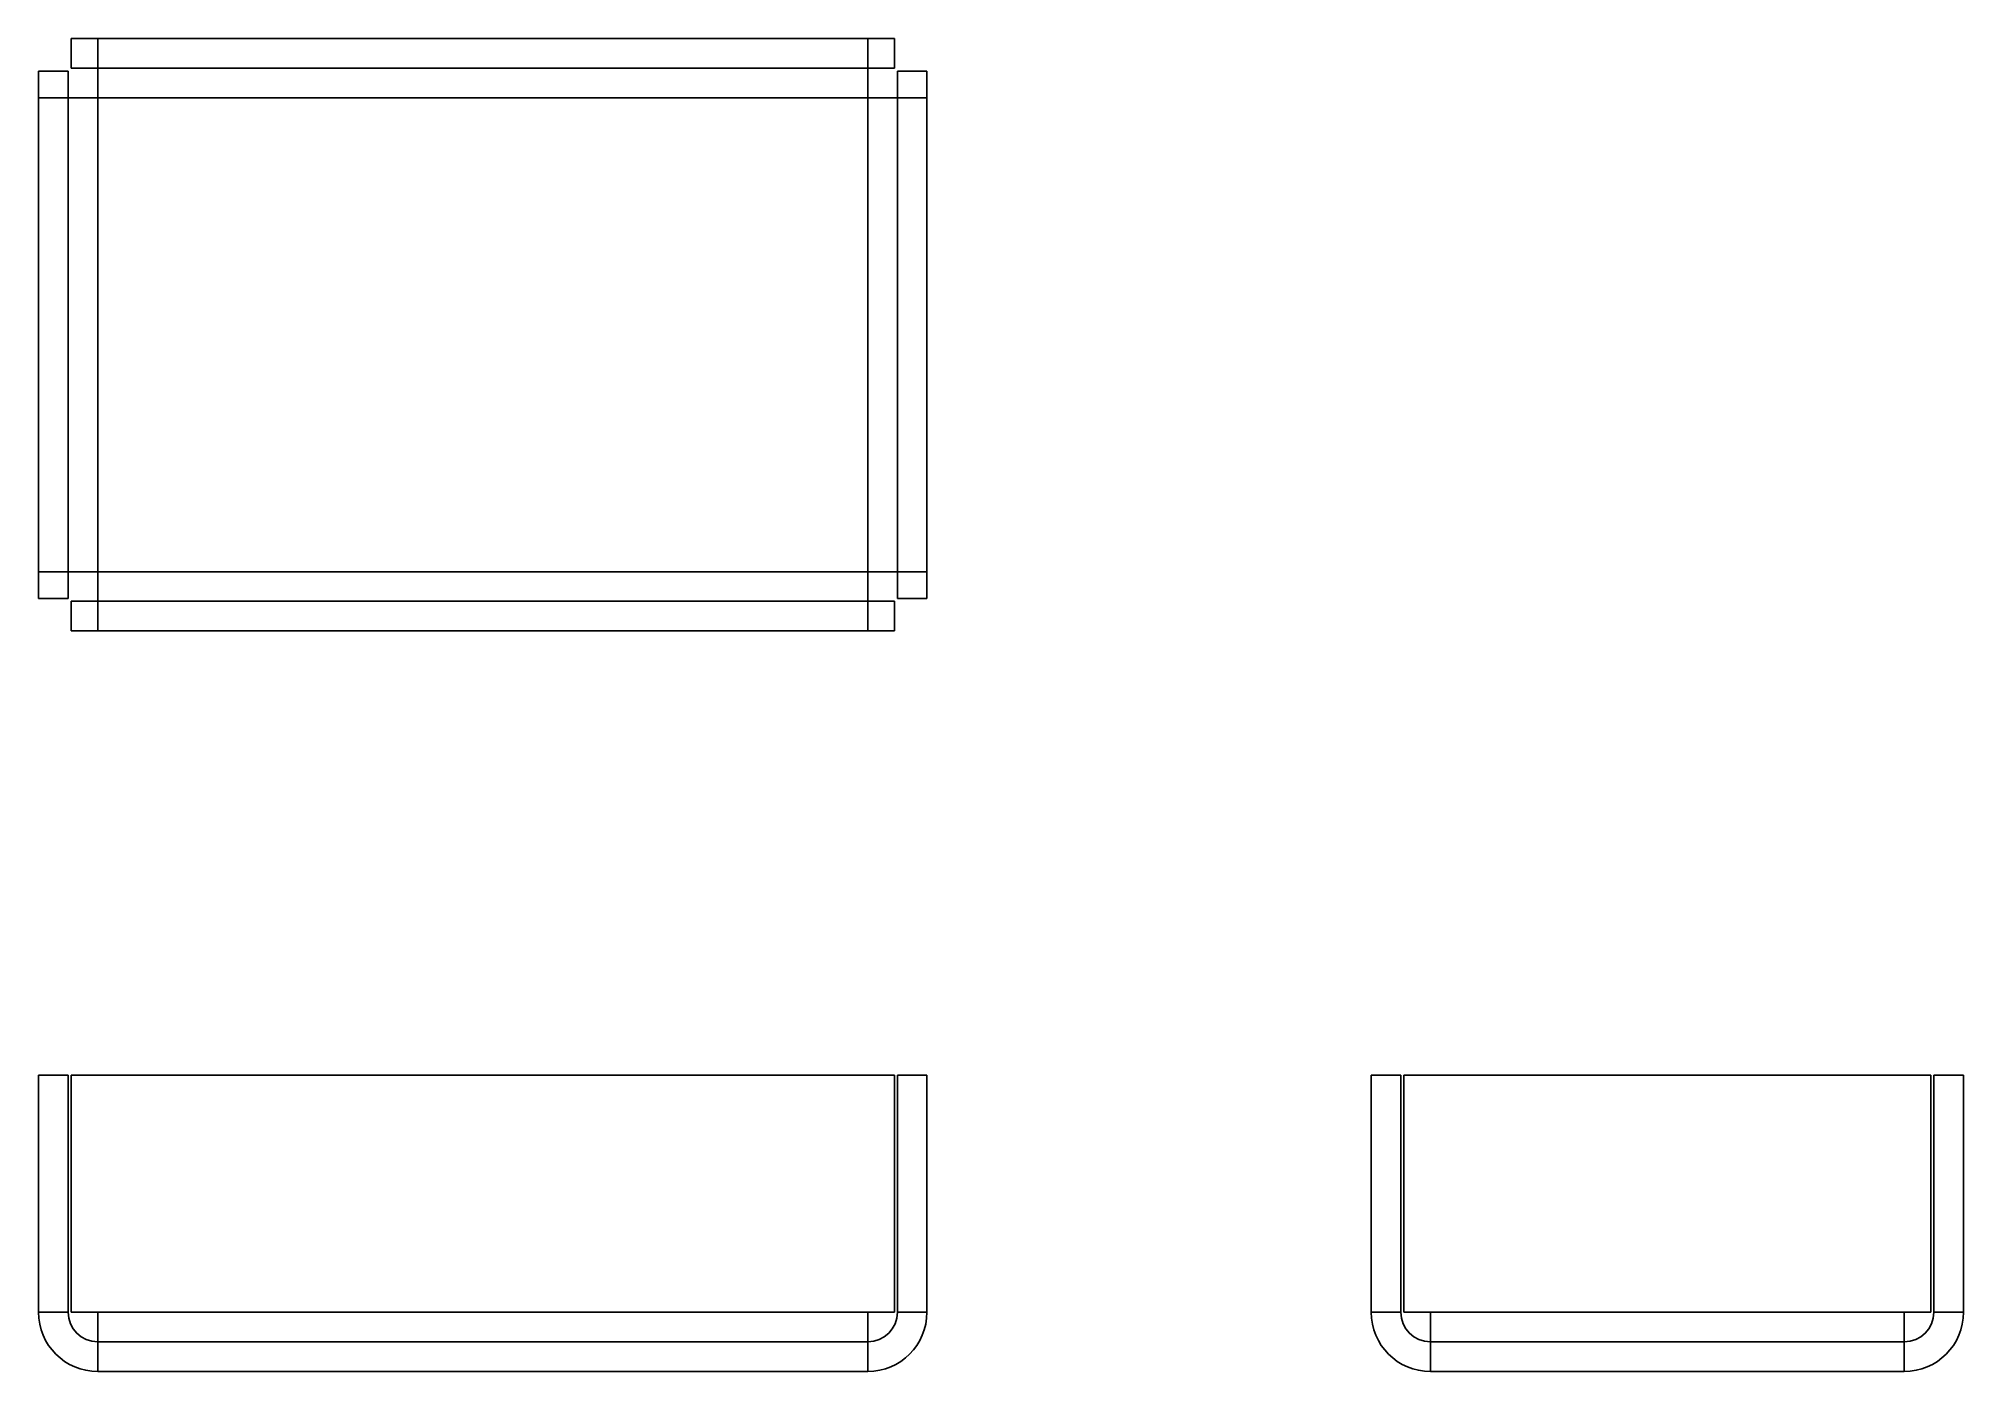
# Model space of a CAD drawing. Header units: millimetres. Extents: x 133.5 to 198.5, y 100 to 145.
import ezdxf

# ---------------------------------------------------------------- set-up
doc = ezdxf.new("R2010")
doc.units = ezdxf.units.MM
for name, color, linetype in [('ProjItem', 7, 'CONTINUOUS'), ('ProjItem001', 7, 'CONTINUOUS'), ('ProjItem002', 7, 'CONTINUOUS')]:
    doc.layers.add(name, color=color, linetype=linetype)

msp = doc.modelspace()

# ---------------------------------------------------------------- linework, layer by layer
at = {"layer": 'ProjItem'}
for p, q in [((133.5, 102), (133.5, 110)), ((133.5, 110), (134.5, 110)), ((133.5, 110), (133.5, 102)), ((133.5, 110), (134.5, 110)), ((134.5, 102), (134.5, 110)), ((134.5, 110), (134.5, 102)), ((134.6, 102), (134.6, 110)), ((134.6, 110), (162.4, 110)), ((134.6, 102), (134.6, 110)), ((134.6, 110), (162.4, 110)), ((134.6, 102), (134.6, 110)), ((134.6, 110), (162.4, 110)), ((134.6, 102), (134.6, 110)), ((134.6, 110), (162.4, 110)), ((162.4, 110), (162.4, 102)), ((162.4, 110), (162.4, 102)), ((162.4, 110), (162.4, 102)), ((162.4, 110), (162.4, 102)), ((163.5, 110), (162.5, 110)), ((162.5, 102), (162.5, 110)), ((163.5, 110), (162.5, 110)), ((162.5, 110), (162.5, 102)), ((163.5, 102), (163.5, 110)), ((163.5, 110), (163.5, 102)), ((133.5, 102), (134.5, 102)), ((134.5, 102), (133.5, 102)), ((133.5, 102), (134.5, 102)), ((133.5, 102), (134.5, 102)), ((135.5, 102), (134.6, 102)), ((135.5, 102), (134.6, 102)), ((135.5, 102), (134.6, 102)), ((135.5, 102), (134.6, 102)), ((161.5, 102), (135.5, 102)), ((161.5, 102), (135.5, 102)), ((135.5, 102), (161.5, 102)), ((135.5, 102), (161.5, 102)), ((162.4, 102), (161.5, 102)), ((162.4, 102), (161.5, 102)), ((162.4, 102), (161.5, 102)), ((162.4, 102), (161.5, 102)), ((163.5, 102), (162.5, 102)), ((162.5, 102), (163.5, 102)), ((163.5, 102), (162.5, 102)), ((163.5, 102), (162.5, 102)), ((135.5, 100), (135.5, 101)), ((135.5, 100), (135.5, 101)), ((135.5, 101), (161.5, 101)), ((135.5, 101), (161.5, 101)), ((161.5, 100), (161.5, 101)), ((161.5, 100), (161.5, 101)), ((135.5, 100), (161.5, 100)), ((135.5, 100), (161.5, 100))]:
    msp.add_line(p, q, dxfattribs=at)
for centre, radius, start, end in [((135.5, 102), 2, 180, -90), ((135.5, 102), 2, 180, -90), ((135.5, 102), 1, 180, -90), ((135.5, 102), 1, 180, -90), ((161.5, 102), 2, -90, 0), ((161.5, 102), 1, -90, 0), ((161.5, 102), 2, -90, 0), ((161.5, 102), 1, -90, 0)]:
    msp.add_arc(centre, radius, start, end, dxfattribs=at)
for points, degree, knots in [([(135.5, 100), (135.5, 100.006), (135.5, 100.013), (135.5, 100.031), (135.5, 100.05), (135.5, 100.081), (135.5, 100.112), (135.5, 100.155), (135.5, 100.198), (135.5, 100.252), (135.5, 100.307), (135.5, 100.371), (135.5, 100.436), (135.5, 100.511), (135.5, 100.586), (135.5, 100.669), (135.5, 100.753), (135.5, 100.844), (135.5, 100.936), (135.5, 101.034), (135.5, 101.132), (135.5, 101.236), (135.5, 101.339), (135.5, 101.447), (135.5, 101.555), (135.5, 101.775), (135.5, 102)], 2, [0, 0, 0, 0.1122, 0.1122, 0.224399, 0.224399, 0.336599, 0.336599, 0.448799, 0.448799, 0.560999, 0.560999, 0.673198, 0.673198, 0.785398, 0.785398, 0.897598, 0.897598, 1.009798, 1.009798, 1.121997, 1.121997, 1.234197, 1.234197, 1.346397, 1.346397, 1.570796, 1.570796, 1.570796]), ([(135.5, 100), (135.5, 100.006), (135.5, 100.013), (135.5, 100.031), (135.5, 100.05), (135.5, 100.081), (135.5, 100.112), (135.5, 100.155), (135.5, 100.198), (135.5, 100.252), (135.5, 100.307), (135.5, 100.371), (135.5, 100.436), (135.5, 100.511), (135.5, 100.586), (135.5, 100.669), (135.5, 100.753), (135.5, 100.844), (135.5, 100.936), (135.5, 101.034), (135.5, 101.132), (135.5, 101.236), (135.5, 101.339), (135.5, 101.447), (135.5, 101.555), (135.5, 101.775), (135.5, 102)], 2, [0, 0, 0, 0.1122, 0.1122, 0.224399, 0.224399, 0.336599, 0.336599, 0.448799, 0.448799, 0.560999, 0.560999, 0.673198, 0.673198, 0.785398, 0.785398, 0.897598, 0.897598, 1.009798, 1.009798, 1.121997, 1.121997, 1.234197, 1.234197, 1.346397, 1.346397, 1.570796, 1.570796, 1.570796]), ([(135.5, 101), (135.5, 101.002), (135.5, 101.004), (135.5, 101.006), (135.5, 101.013), (135.5, 101.019), (135.5, 101.025), (135.5, 101.035), (135.5, 101.046), (135.5, 101.056), (135.5, 101.07), (135.5, 101.085), (135.5, 101.099), (135.5, 101.117), (135.5, 101.135), (135.5, 101.153), (135.5, 101.175), (135.5, 101.197), (135.5, 101.218), (135.5, 101.243), (135.5, 101.268), (135.5, 101.293), (135.5, 101.321), (135.5, 101.349), (135.5, 101.377), (135.5, 101.436), (135.5, 101.499), (135.5, 101.566), (135.5, 101.702), (135.5, 101.85), (135.5, 102)], 3, [0, 0, 0, 0, 0.1122, 0.1122, 0.1122, 0.224399, 0.224399, 0.224399, 0.336599, 0.336599, 0.336599, 0.448799, 0.448799, 0.448799, 0.560999, 0.560999, 0.560999, 0.673198, 0.673198, 0.673198, 0.785398, 0.785398, 0.785398, 0.897598, 0.897598, 0.897598, 1.121997, 1.121997, 1.121997, 1.570796, 1.570796, 1.570796, 1.570796]), ([(135.5, 101), (135.5, 101.002), (135.5, 101.004), (135.5, 101.006), (135.5, 101.013), (135.5, 101.019), (135.5, 101.025), (135.5, 101.035), (135.5, 101.046), (135.5, 101.056), (135.5, 101.07), (135.5, 101.085), (135.5, 101.099), (135.5, 101.117), (135.5, 101.135), (135.5, 101.153), (135.5, 101.175), (135.5, 101.197), (135.5, 101.218), (135.5, 101.243), (135.5, 101.268), (135.5, 101.293), (135.5, 101.321), (135.5, 101.349), (135.5, 101.377), (135.5, 101.436), (135.5, 101.499), (135.5, 101.566), (135.5, 101.702), (135.5, 101.85), (135.5, 102)], 3, [0, 0, 0, 0, 0.1122, 0.1122, 0.1122, 0.224399, 0.224399, 0.224399, 0.336599, 0.336599, 0.336599, 0.448799, 0.448799, 0.448799, 0.560999, 0.560999, 0.560999, 0.673198, 0.673198, 0.673198, 0.785398, 0.785398, 0.785398, 0.897598, 0.897598, 0.897598, 1.121997, 1.121997, 1.121997, 1.570796, 1.570796, 1.570796, 1.570796]), ([(161.5, 100), (161.5, 100.006), (161.5, 100.013), (161.5, 100.031), (161.5, 100.05), (161.5, 100.081), (161.5, 100.112), (161.5, 100.155), (161.5, 100.198), (161.5, 100.252), (161.5, 100.307), (161.5, 100.371), (161.5, 100.436), (161.5, 100.511), (161.5, 100.586), (161.5, 100.669), (161.5, 100.753), (161.5, 100.844), (161.5, 100.936), (161.5, 101.034), (161.5, 101.132), (161.5, 101.236), (161.5, 101.339), (161.5, 101.447), (161.5, 101.555), (161.5, 101.775), (161.5, 102)], 2, [0, 0, 0, 0.1122, 0.1122, 0.224399, 0.224399, 0.336599, 0.336599, 0.448799, 0.448799, 0.560999, 0.560999, 0.673198, 0.673198, 0.785398, 0.785398, 0.897598, 0.897598, 1.009798, 1.009798, 1.121997, 1.121997, 1.234197, 1.234197, 1.346397, 1.346397, 1.570796, 1.570796, 1.570796]), ([(161.5, 100), (161.5, 100.006), (161.5, 100.013), (161.5, 100.031), (161.5, 100.05), (161.5, 100.081), (161.5, 100.112), (161.5, 100.155), (161.5, 100.198), (161.5, 100.252), (161.5, 100.307), (161.5, 100.371), (161.5, 100.436), (161.5, 100.511), (161.5, 100.586), (161.5, 100.669), (161.5, 100.753), (161.5, 100.844), (161.5, 100.936), (161.5, 101.034), (161.5, 101.132), (161.5, 101.236), (161.5, 101.339), (161.5, 101.447), (161.5, 101.555), (161.5, 101.775), (161.5, 102)], 2, [0, 0, 0, 0.1122, 0.1122, 0.224399, 0.224399, 0.336599, 0.336599, 0.448799, 0.448799, 0.560999, 0.560999, 0.673198, 0.673198, 0.785398, 0.785398, 0.897598, 0.897598, 1.009798, 1.009798, 1.121997, 1.121997, 1.234197, 1.234197, 1.346397, 1.346397, 1.570796, 1.570796, 1.570796]), ([(161.5, 101), (161.5, 101.002), (161.5, 101.004), (161.5, 101.006), (161.5, 101.013), (161.5, 101.019), (161.5, 101.025), (161.5, 101.035), (161.5, 101.046), (161.5, 101.056), (161.5, 101.07), (161.5, 101.085), (161.5, 101.099), (161.5, 101.117), (161.5, 101.135), (161.5, 101.153), (161.5, 101.175), (161.5, 101.197), (161.5, 101.218), (161.5, 101.243), (161.5, 101.268), (161.5, 101.293), (161.5, 101.321), (161.5, 101.349), (161.5, 101.377), (161.5, 101.436), (161.5, 101.499), (161.5, 101.566), (161.5, 101.702), (161.5, 101.85), (161.5, 102)], 3, [0, 0, 0, 0, 0.1122, 0.1122, 0.1122, 0.224399, 0.224399, 0.224399, 0.336599, 0.336599, 0.336599, 0.448799, 0.448799, 0.448799, 0.560999, 0.560999, 0.560999, 0.673198, 0.673198, 0.673198, 0.785398, 0.785398, 0.785398, 0.897598, 0.897598, 0.897598, 1.121997, 1.121997, 1.121997, 1.570796, 1.570796, 1.570796, 1.570796]), ([(161.5, 101), (161.5, 101.002), (161.5, 101.004), (161.5, 101.006), (161.5, 101.013), (161.5, 101.019), (161.5, 101.025), (161.5, 101.035), (161.5, 101.046), (161.5, 101.056), (161.5, 101.07), (161.5, 101.085), (161.5, 101.099), (161.5, 101.117), (161.5, 101.135), (161.5, 101.153), (161.5, 101.175), (161.5, 101.197), (161.5, 101.218), (161.5, 101.243), (161.5, 101.268), (161.5, 101.293), (161.5, 101.321), (161.5, 101.349), (161.5, 101.377), (161.5, 101.436), (161.5, 101.499), (161.5, 101.566), (161.5, 101.702), (161.5, 101.85), (161.5, 102)], 3, [0, 0, 0, 0, 0.1122, 0.1122, 0.1122, 0.224399, 0.224399, 0.224399, 0.336599, 0.336599, 0.336599, 0.448799, 0.448799, 0.448799, 0.560999, 0.560999, 0.560999, 0.673198, 0.673198, 0.673198, 0.785398, 0.785398, 0.785398, 0.897598, 0.897598, 0.897598, 1.121997, 1.121997, 1.121997, 1.570796, 1.570796, 1.570796, 1.570796])]:
    msp.add_open_spline(points, degree=degree, knots=knots, dxfattribs=at)
at = {"layer": 'ProjItem001'}
for p, q in [((135.5, 145), (134.6, 145)), ((134.6, 145), (134.6, 144)), ((134.6, 145), (162.4, 145)), ((134.6, 145), (134.6, 144)), ((161.5, 145), (135.5, 145)), ((135.5, 145), (135.5, 144)), ((162.4, 145), (161.5, 145)), ((161.5, 144), (161.5, 145)), ((162.4, 145), (162.4, 144)), ((162.4, 145), (162.4, 144)), ((133.5, 143), (133.5, 143.9)), ((133.5, 143.9), (134.5, 143.9)), ((133.5, 143.9), (133.5, 126.1)), ((133.5, 143.9), (134.5, 143.9)), ((134.5, 143), (134.5, 143.9)), ((134.5, 143.9), (134.5, 126.1)), ((135.5, 144), (134.6, 144)), ((134.6, 144), (162.4, 144)), ((135.5, 144), (161.5, 144)), ((162.4, 144), (161.5, 144)), ((163.5, 143.9), (162.5, 143.9)), ((162.5, 143), (162.5, 143.9)), ((163.5, 143.9), (162.5, 143.9)), ((162.5, 143.9), (162.5, 126.1)), ((163.5, 143), (163.5, 143.9)), ((163.5, 143.9), (163.5, 126.1)), ((133.5, 127), (133.5, 143)), ((133.5, 143), (134.5, 143)), ((134.5, 143), (134.5, 127)), ((135.5, 143), (135.5, 127)), ((135.5, 143), (161.5, 143)), ((135.5, 143), (135.5, 127)), ((135.5, 143), (161.5, 143)), ((161.5, 143), (161.5, 127)), ((161.5, 143), (161.5, 127)), ((163.5, 143), (162.5, 143)), ((162.5, 143), (162.5, 127)), ((163.5, 127), (163.5, 143)), ((133.5, 126.1), (133.5, 127)), ((134.5, 127), (133.5, 127)), ((134.5, 126.1), (134.5, 127)), ((135.5, 127), (161.5, 127)), ((135.5, 127), (161.5, 127)), ((162.5, 126.1), (162.5, 127)), ((162.5, 127), (163.5, 127)), ((163.5, 126.1), (163.5, 127)), ((133.5, 126.1), (134.5, 126.1)), ((133.5, 126.1), (134.5, 126.1)), ((134.6, 125), (134.6, 126)), ((135.5, 126), (134.6, 126)), ((134.6, 125), (134.6, 126)), ((134.6, 126), (162.4, 126)), ((135.5, 125), (135.5, 126)), ((135.5, 126), (161.5, 126)), ((162.4, 126), (161.5, 126)), ((161.5, 126), (161.5, 125)), ((162.4, 125), (162.4, 126)), ((162.4, 125), (162.4, 126)), ((163.5, 126.1), (162.5, 126.1)), ((163.5, 126.1), (162.5, 126.1)), ((135.5, 125), (134.6, 125)), ((134.6, 125), (162.4, 125)), ((161.5, 125), (135.5, 125)), ((162.4, 125), (161.5, 125))]:
    msp.add_line(p, q, dxfattribs=at)
for points, degree, knots in [([(135.5, 143), (135.5, 143.225), (135.5, 143.447), (135.5, 143.661), (135.5, 143.73), (135.5, 143.799), (135.5, 143.868), (135.5, 143.933), (135.5, 143.999), (135.5, 144.064), (135.5, 144.125), (135.5, 144.186), (135.5, 144.247), (135.5, 144.303), (135.5, 144.358), (135.5, 144.414), (135.5, 144.464), (135.5, 144.514), (135.5, 144.564), (135.5, 144.607), (135.5, 144.65), (135.5, 144.693), (135.5, 144.73), (135.5, 144.766), (135.5, 144.802), (135.5, 144.831), (135.5, 144.859), (135.5, 144.888), (135.5, 144.908), (135.5, 144.929), (135.5, 144.95), (135.5, 144.962), (135.5, 144.975), (135.5, 144.987), (135.5, 144.992), (135.5, 144.996), (135.5, 145)], 3, [0, 0, 0, 0, 0.336599, 0.336599, 0.336599, 0.448799, 0.448799, 0.448799, 0.560999, 0.560999, 0.560999, 0.673198, 0.673198, 0.673198, 0.785398, 0.785398, 0.785398, 0.897598, 0.897598, 0.897598, 1.009798, 1.009798, 1.009798, 1.121997, 1.121997, 1.121997, 1.234197, 1.234197, 1.234197, 1.346397, 1.346397, 1.346397, 1.458597, 1.458597, 1.458597, 1.570796, 1.570796, 1.570796, 1.570796]), ([(161.5, 143), (161.5, 143.225), (161.5, 143.447), (161.5, 143.661), (161.5, 143.73), (161.5, 143.799), (161.5, 143.868), (161.5, 143.933), (161.5, 143.999), (161.5, 144.064), (161.5, 144.125), (161.5, 144.186), (161.5, 144.247), (161.5, 144.303), (161.5, 144.358), (161.5, 144.414), (161.5, 144.464), (161.5, 144.514), (161.5, 144.564), (161.5, 144.607), (161.5, 144.65), (161.5, 144.693), (161.5, 144.73), (161.5, 144.766), (161.5, 144.802), (161.5, 144.831), (161.5, 144.859), (161.5, 144.888), (161.5, 144.908), (161.5, 144.929), (161.5, 144.95), (161.5, 144.962), (161.5, 144.975), (161.5, 144.987), (161.5, 144.992), (161.5, 144.996), (161.5, 145)], 3, [0, 0, 0, 0, 0.336599, 0.336599, 0.336599, 0.448799, 0.448799, 0.448799, 0.560999, 0.560999, 0.560999, 0.673198, 0.673198, 0.673198, 0.785398, 0.785398, 0.785398, 0.897598, 0.897598, 0.897598, 1.009798, 1.009798, 1.009798, 1.121997, 1.121997, 1.121997, 1.234197, 1.234197, 1.234197, 1.346397, 1.346397, 1.346397, 1.458597, 1.458597, 1.458597, 1.570796, 1.570796, 1.570796, 1.570796]), ([(135.5, 143), (135.5, 143.169), (135.5, 143.33), (135.5, 143.435), (135.5, 143.532), (135.5, 143.626), (135.5, 143.707), (135.5, 143.744), (135.5, 143.782), (135.5, 143.814), (135.5, 143.847), (135.5, 143.874), (135.5, 143.901), (135.5, 143.922), (135.5, 143.944), (135.5, 143.959), (135.5, 143.975), (135.5, 143.984), (135.5, 143.994), (135.5, 143.997), (135.5, 144)], 2, [0, 0, 0, 0.336599, 0.336599, 0.560999, 0.560999, 0.785398, 0.785398, 0.897598, 0.897598, 1.009798, 1.009798, 1.121997, 1.121997, 1.234197, 1.234197, 1.346397, 1.346397, 1.458597, 1.458597, 1.570796, 1.570796, 1.570796]), ([(161.5, 143), (161.5, 143.169), (161.5, 143.33), (161.5, 143.435), (161.5, 143.532), (161.5, 143.626), (161.5, 143.707), (161.5, 143.744), (161.5, 143.782), (161.5, 143.814), (161.5, 143.847), (161.5, 143.874), (161.5, 143.901), (161.5, 143.922), (161.5, 143.944), (161.5, 143.959), (161.5, 143.975), (161.5, 143.984), (161.5, 143.994), (161.5, 143.997), (161.5, 144)], 2, [0, 0, 0, 0.336599, 0.336599, 0.560999, 0.560999, 0.785398, 0.785398, 0.897598, 0.897598, 1.009798, 1.009798, 1.121997, 1.121997, 1.234197, 1.234197, 1.346397, 1.346397, 1.458597, 1.458597, 1.570796, 1.570796, 1.570796]), ([(135.5, 143), (135.275, 143), (135.053, 143), (134.839, 143), (134.77, 143), (134.701, 143), (134.632, 143), (134.567, 143), (134.501, 143), (134.436, 143), (134.375, 143), (134.314, 143), (134.253, 143), (134.197, 143), (134.142, 143), (134.086, 143), (134.036, 143), (133.986, 143), (133.936, 143), (133.893, 143), (133.85, 143), (133.807, 143), (133.77, 143), (133.734, 143), (133.698, 143), (133.669, 143), (133.641, 143), (133.612, 143), (133.592, 143), (133.571, 143), (133.55, 143), (133.538, 143), (133.525, 143), (133.513, 143), (133.508, 143), (133.504, 143), (133.5, 143)], 3, [0, 0, 0, 0, 0.336599, 0.336599, 0.336599, 0.448799, 0.448799, 0.448799, 0.560999, 0.560999, 0.560999, 0.673198, 0.673198, 0.673198, 0.785398, 0.785398, 0.785398, 0.897598, 0.897598, 0.897598, 1.009798, 1.009798, 1.009798, 1.121997, 1.121997, 1.121997, 1.234197, 1.234197, 1.234197, 1.346397, 1.346397, 1.346397, 1.458597, 1.458597, 1.458597, 1.570796, 1.570796, 1.570796, 1.570796]), ([(135.5, 143), (135.331, 143), (135.17, 143), (135.065, 143), (134.968, 143), (134.874, 143), (134.793, 143), (134.756, 143), (134.718, 143), (134.686, 143), (134.653, 143), (134.626, 143), (134.599, 143), (134.578, 143), (134.556, 143), (134.541, 143), (134.525, 143), (134.516, 143), (134.506, 143), (134.503, 143), (134.5, 143)], 2, [0, 0, 0, 0.336599, 0.336599, 0.560999, 0.560999, 0.785398, 0.785398, 0.897598, 0.897598, 1.009798, 1.009798, 1.121997, 1.121997, 1.234197, 1.234197, 1.346397, 1.346397, 1.458597, 1.458597, 1.570796, 1.570796, 1.570796]), ([(161.5, 143), (161.725, 143), (161.947, 143), (162.161, 143), (162.23, 143), (162.299, 143), (162.368, 143), (162.433, 143), (162.499, 143), (162.564, 143), (162.625, 143), (162.686, 143), (162.747, 143), (162.803, 143), (162.858, 143), (162.914, 143), (162.964, 143), (163.014, 143), (163.064, 143), (163.107, 143), (163.15, 143), (163.193, 143), (163.23, 143), (163.266, 143), (163.302, 143), (163.331, 143), (163.359, 143), (163.388, 143), (163.408, 143), (163.429, 143), (163.45, 143), (163.462, 143), (163.475, 143), (163.487, 143), (163.492, 143), (163.496, 143), (163.5, 143)], 3, [0, 0, 0, 0, 0.336599, 0.336599, 0.336599, 0.448799, 0.448799, 0.448799, 0.560999, 0.560999, 0.560999, 0.673198, 0.673198, 0.673198, 0.785398, 0.785398, 0.785398, 0.897598, 0.897598, 0.897598, 1.009798, 1.009798, 1.009798, 1.121997, 1.121997, 1.121997, 1.234197, 1.234197, 1.234197, 1.346397, 1.346397, 1.346397, 1.458597, 1.458597, 1.458597, 1.570796, 1.570796, 1.570796, 1.570796]), ([(161.5, 143), (161.669, 143), (161.83, 143), (161.935, 143), (162.032, 143), (162.126, 143), (162.207, 143), (162.244, 143), (162.282, 143), (162.314, 143), (162.347, 143), (162.374, 143), (162.401, 143), (162.422, 143), (162.444, 143), (162.459, 143), (162.475, 143), (162.484, 143), (162.494, 143), (162.497, 143), (162.5, 143)], 2, [0, 0, 0, 0.336599, 0.336599, 0.560999, 0.560999, 0.785398, 0.785398, 0.897598, 0.897598, 1.009798, 1.009798, 1.121997, 1.121997, 1.234197, 1.234197, 1.346397, 1.346397, 1.458597, 1.458597, 1.570796, 1.570796, 1.570796]), ([(135.5, 127), (135.275, 127), (135.053, 127), (134.839, 127), (134.77, 127), (134.701, 127), (134.632, 127), (134.567, 127), (134.501, 127), (134.436, 127), (134.375, 127), (134.314, 127), (134.253, 127), (134.197, 127), (134.142, 127), (134.086, 127), (134.036, 127), (133.986, 127), (133.936, 127), (133.893, 127), (133.85, 127), (133.807, 127), (133.77, 127), (133.734, 127), (133.698, 127), (133.669, 127), (133.641, 127), (133.612, 127), (133.592, 127), (133.571, 127), (133.55, 127), (133.538, 127), (133.525, 127), (133.513, 127), (133.508, 127), (133.504, 127), (133.5, 127)], 3, [0, 0, 0, 0, 0.336599, 0.336599, 0.336599, 0.448799, 0.448799, 0.448799, 0.560999, 0.560999, 0.560999, 0.673198, 0.673198, 0.673198, 0.785398, 0.785398, 0.785398, 0.897598, 0.897598, 0.897598, 1.009798, 1.009798, 1.009798, 1.121997, 1.121997, 1.121997, 1.234197, 1.234197, 1.234197, 1.346397, 1.346397, 1.346397, 1.458597, 1.458597, 1.458597, 1.570796, 1.570796, 1.570796, 1.570796]), ([(135.5, 127), (135.331, 127), (135.17, 127), (135.065, 127), (134.968, 127), (134.874, 127), (134.793, 127), (134.756, 127), (134.718, 127), (134.686, 127), (134.653, 127), (134.626, 127), (134.599, 127), (134.578, 127), (134.556, 127), (134.541, 127), (134.525, 127), (134.516, 127), (134.506, 127), (134.503, 127), (134.5, 127)], 2, [0, 0, 0, 0.336599, 0.336599, 0.560999, 0.560999, 0.785398, 0.785398, 0.897598, 0.897598, 1.009798, 1.009798, 1.121997, 1.121997, 1.234197, 1.234197, 1.346397, 1.346397, 1.458597, 1.458597, 1.570796, 1.570796, 1.570796]), ([(135.5, 127), (135.5, 126.775), (135.5, 126.553), (135.5, 126.339), (135.5, 126.27), (135.5, 126.201), (135.5, 126.132), (135.5, 126.067), (135.5, 126.001), (135.5, 125.936), (135.5, 125.875), (135.5, 125.814), (135.5, 125.753), (135.5, 125.697), (135.5, 125.642), (135.5, 125.586), (135.5, 125.536), (135.5, 125.486), (135.5, 125.436), (135.5, 125.393), (135.5, 125.35), (135.5, 125.307), (135.5, 125.27), (135.5, 125.234), (135.5, 125.198), (135.5, 125.169), (135.5, 125.141), (135.5, 125.112), (135.5, 125.092), (135.5, 125.071), (135.5, 125.05), (135.5, 125.038), (135.5, 125.025), (135.5, 125.013), (135.5, 125.008), (135.5, 125.004), (135.5, 125)], 3, [0, 0, 0, 0, 0.336599, 0.336599, 0.336599, 0.448799, 0.448799, 0.448799, 0.560999, 0.560999, 0.560999, 0.673198, 0.673198, 0.673198, 0.785398, 0.785398, 0.785398, 0.897598, 0.897598, 0.897598, 1.009798, 1.009798, 1.009798, 1.121997, 1.121997, 1.121997, 1.234197, 1.234197, 1.234197, 1.346397, 1.346397, 1.346397, 1.458597, 1.458597, 1.458597, 1.570796, 1.570796, 1.570796, 1.570796]), ([(135.5, 127), (135.5, 126.831), (135.5, 126.67), (135.5, 126.565), (135.5, 126.468), (135.5, 126.374), (135.5, 126.293), (135.5, 126.256), (135.5, 126.218), (135.5, 126.186), (135.5, 126.153), (135.5, 126.126), (135.5, 126.099), (135.5, 126.078), (135.5, 126.056), (135.5, 126.041), (135.5, 126.025), (135.5, 126.016), (135.5, 126.006), (135.5, 126.003), (135.5, 126)], 2, [0, 0, 0, 0.336599, 0.336599, 0.560999, 0.560999, 0.785398, 0.785398, 0.897598, 0.897598, 1.009798, 1.009798, 1.121997, 1.121997, 1.234197, 1.234197, 1.346397, 1.346397, 1.458597, 1.458597, 1.570796, 1.570796, 1.570796]), ([(161.5, 127), (161.5, 126.775), (161.5, 126.553), (161.5, 126.339), (161.5, 126.27), (161.5, 126.201), (161.5, 126.132), (161.5, 126.067), (161.5, 126.001), (161.5, 125.936), (161.5, 125.875), (161.5, 125.814), (161.5, 125.753), (161.5, 125.697), (161.5, 125.642), (161.5, 125.586), (161.5, 125.536), (161.5, 125.486), (161.5, 125.436), (161.5, 125.393), (161.5, 125.35), (161.5, 125.307), (161.5, 125.27), (161.5, 125.234), (161.5, 125.198), (161.5, 125.169), (161.5, 125.141), (161.5, 125.112), (161.5, 125.092), (161.5, 125.071), (161.5, 125.05), (161.5, 125.038), (161.5, 125.025), (161.5, 125.013), (161.5, 125.008), (161.5, 125.004), (161.5, 125)], 3, [0, 0, 0, 0, 0.336599, 0.336599, 0.336599, 0.448799, 0.448799, 0.448799, 0.560999, 0.560999, 0.560999, 0.673198, 0.673198, 0.673198, 0.785398, 0.785398, 0.785398, 0.897598, 0.897598, 0.897598, 1.009798, 1.009798, 1.009798, 1.121997, 1.121997, 1.121997, 1.234197, 1.234197, 1.234197, 1.346397, 1.346397, 1.346397, 1.458597, 1.458597, 1.458597, 1.570796, 1.570796, 1.570796, 1.570796]), ([(161.5, 127), (161.725, 127), (161.947, 127), (162.161, 127), (162.23, 127), (162.299, 127), (162.368, 127), (162.433, 127), (162.499, 127), (162.564, 127), (162.625, 127), (162.686, 127), (162.747, 127), (162.803, 127), (162.858, 127), (162.914, 127), (162.964, 127), (163.014, 127), (163.064, 127), (163.107, 127), (163.15, 127), (163.193, 127), (163.23, 127), (163.266, 127), (163.302, 127), (163.331, 127), (163.359, 127), (163.388, 127), (163.408, 127), (163.429, 127), (163.45, 127), (163.462, 127), (163.475, 127), (163.487, 127), (163.492, 127), (163.496, 127), (163.5, 127)], 3, [0, 0, 0, 0, 0.336599, 0.336599, 0.336599, 0.448799, 0.448799, 0.448799, 0.560999, 0.560999, 0.560999, 0.673198, 0.673198, 0.673198, 0.785398, 0.785398, 0.785398, 0.897598, 0.897598, 0.897598, 1.009798, 1.009798, 1.009798, 1.121997, 1.121997, 1.121997, 1.234197, 1.234197, 1.234197, 1.346397, 1.346397, 1.346397, 1.458597, 1.458597, 1.458597, 1.570796, 1.570796, 1.570796, 1.570796]), ([(161.5, 127), (161.5, 126.831), (161.5, 126.67), (161.5, 126.565), (161.5, 126.468), (161.5, 126.374), (161.5, 126.293), (161.5, 126.256), (161.5, 126.218), (161.5, 126.186), (161.5, 126.153), (161.5, 126.126), (161.5, 126.099), (161.5, 126.078), (161.5, 126.056), (161.5, 126.041), (161.5, 126.025), (161.5, 126.016), (161.5, 126.006), (161.5, 126.003), (161.5, 126)], 2, [0, 0, 0, 0.336599, 0.336599, 0.560999, 0.560999, 0.785398, 0.785398, 0.897598, 0.897598, 1.009798, 1.009798, 1.121997, 1.121997, 1.234197, 1.234197, 1.346397, 1.346397, 1.458597, 1.458597, 1.570796, 1.570796, 1.570796]), ([(161.5, 127), (161.669, 127), (161.83, 127), (161.935, 127), (162.032, 127), (162.126, 127), (162.207, 127), (162.244, 127), (162.282, 127), (162.314, 127), (162.347, 127), (162.374, 127), (162.401, 127), (162.422, 127), (162.444, 127), (162.459, 127), (162.475, 127), (162.484, 127), (162.494, 127), (162.497, 127), (162.5, 127)], 2, [0, 0, 0, 0.336599, 0.336599, 0.560999, 0.560999, 0.785398, 0.785398, 0.897598, 0.897598, 1.009798, 1.009798, 1.121997, 1.121997, 1.234197, 1.234197, 1.346397, 1.346397, 1.458597, 1.458597, 1.570796, 1.570796, 1.570796])]:
    msp.add_open_spline(points, degree=degree, knots=knots, dxfattribs=at)
at = {"layer": 'ProjItem002'}
for p, q in [((178.5, 102), (178.5, 110)), ((178.5, 110), (179.5, 110)), ((178.5, 110), (178.5, 102)), ((178.5, 110), (179.5, 110)), ((179.5, 102), (179.5, 110)), ((179.5, 110), (179.5, 102)), ((197.4, 110), (179.6, 110)), ((179.6, 110), (179.6, 102)), ((197.4, 110), (179.6, 110)), ((179.6, 110), (179.6, 102)), ((197.4, 110), (179.6, 110)), ((179.6, 110), (179.6, 102)), ((197.4, 110), (179.6, 110)), ((179.6, 110), (179.6, 102)), ((197.4, 102), (197.4, 110)), ((197.4, 102), (197.4, 110)), ((197.4, 102), (197.4, 110)), ((197.4, 102), (197.4, 110)), ((198.5, 110), (197.5, 110)), ((197.5, 102), (197.5, 110)), ((198.5, 110), (197.5, 110)), ((197.5, 110), (197.5, 102)), ((198.5, 102), (198.5, 110)), ((198.5, 110), (198.5, 102)), ((178.5, 102), (179.5, 102)), ((179.5, 102), (178.5, 102)), ((178.5, 102), (179.5, 102)), ((178.5, 102), (179.5, 102)), ((179.6, 102), (180.5, 102)), ((179.6, 102), (180.5, 102)), ((179.6, 102), (180.5, 102)), ((179.6, 102), (180.5, 102)), ((180.5, 102), (196.5, 102)), ((180.5, 102), (196.5, 102)), ((196.5, 102), (180.5, 102)), ((196.5, 102), (180.5, 102)), ((196.5, 102), (197.4, 102)), ((196.5, 102), (197.4, 102)), ((196.5, 102), (197.4, 102)), ((196.5, 102), (197.4, 102)), ((198.5, 102), (197.5, 102)), ((197.5, 102), (198.5, 102)), ((198.5, 102), (197.5, 102)), ((198.5, 102), (197.5, 102)), ((180.5, 100), (180.5, 101)), ((180.5, 100), (180.5, 101)), ((196.5, 101), (180.5, 101)), ((196.5, 101), (180.5, 101)), ((196.5, 100), (196.5, 101)), ((196.5, 100), (196.5, 101)), ((196.5, 100), (180.5, 100)), ((196.5, 100), (180.5, 100))]:
    msp.add_line(p, q, dxfattribs=at)
for centre, radius, start, end in [((180.5, 102), 2, 180, -90), ((180.5, 102), 2, 180, -90), ((180.5, 102), 1, 180, -90), ((180.5, 102), 1, 180, -90), ((196.5, 102), 2, -90, 0), ((196.5, 102), 1, -90, 0), ((196.5, 102), 2, -90, 0), ((196.5, 102), 1, -90, 0)]:
    msp.add_arc(centre, radius, start, end, dxfattribs=at)
for points, degree, knots in [([(180.5, 100), (180.5, 100.006), (180.5, 100.013), (180.5, 100.031), (180.5, 100.05), (180.5, 100.081), (180.5, 100.112), (180.5, 100.155), (180.5, 100.198), (180.5, 100.252), (180.5, 100.307), (180.5, 100.371), (180.5, 100.436), (180.5, 100.511), (180.5, 100.586), (180.5, 100.669), (180.5, 100.753), (180.5, 100.844), (180.5, 100.936), (180.5, 101.034), (180.5, 101.132), (180.5, 101.236), (180.5, 101.339), (180.5, 101.447), (180.5, 101.555), (180.5, 101.775), (180.5, 102)], 2, [0, 0, 0, 0.1122, 0.1122, 0.224399, 0.224399, 0.336599, 0.336599, 0.448799, 0.448799, 0.560999, 0.560999, 0.673198, 0.673198, 0.785398, 0.785398, 0.897598, 0.897598, 1.009798, 1.009798, 1.121997, 1.121997, 1.234197, 1.234197, 1.346397, 1.346397, 1.570796, 1.570796, 1.570796]), ([(180.5, 100), (180.5, 100.006), (180.5, 100.013), (180.5, 100.031), (180.5, 100.05), (180.5, 100.081), (180.5, 100.112), (180.5, 100.155), (180.5, 100.198), (180.5, 100.252), (180.5, 100.307), (180.5, 100.371), (180.5, 100.436), (180.5, 100.511), (180.5, 100.586), (180.5, 100.669), (180.5, 100.753), (180.5, 100.844), (180.5, 100.936), (180.5, 101.034), (180.5, 101.132), (180.5, 101.236), (180.5, 101.339), (180.5, 101.447), (180.5, 101.555), (180.5, 101.775), (180.5, 102)], 2, [0, 0, 0, 0.1122, 0.1122, 0.224399, 0.224399, 0.336599, 0.336599, 0.448799, 0.448799, 0.560999, 0.560999, 0.673198, 0.673198, 0.785398, 0.785398, 0.897598, 0.897598, 1.009798, 1.009798, 1.121997, 1.121997, 1.234197, 1.234197, 1.346397, 1.346397, 1.570796, 1.570796, 1.570796]), ([(180.5, 101), (180.5, 101.002), (180.5, 101.004), (180.5, 101.006), (180.5, 101.013), (180.5, 101.019), (180.5, 101.025), (180.5, 101.035), (180.5, 101.046), (180.5, 101.056), (180.5, 101.07), (180.5, 101.085), (180.5, 101.099), (180.5, 101.117), (180.5, 101.135), (180.5, 101.153), (180.5, 101.175), (180.5, 101.197), (180.5, 101.218), (180.5, 101.243), (180.5, 101.268), (180.5, 101.293), (180.5, 101.321), (180.5, 101.349), (180.5, 101.377), (180.5, 101.436), (180.5, 101.499), (180.5, 101.566), (180.5, 101.702), (180.5, 101.85), (180.5, 102)], 3, [0, 0, 0, 0, 0.1122, 0.1122, 0.1122, 0.224399, 0.224399, 0.224399, 0.336599, 0.336599, 0.336599, 0.448799, 0.448799, 0.448799, 0.560999, 0.560999, 0.560999, 0.673198, 0.673198, 0.673198, 0.785398, 0.785398, 0.785398, 0.897598, 0.897598, 0.897598, 1.121997, 1.121997, 1.121997, 1.570796, 1.570796, 1.570796, 1.570796]), ([(180.5, 101), (180.5, 101.002), (180.5, 101.004), (180.5, 101.006), (180.5, 101.013), (180.5, 101.019), (180.5, 101.025), (180.5, 101.035), (180.5, 101.046), (180.5, 101.056), (180.5, 101.07), (180.5, 101.085), (180.5, 101.099), (180.5, 101.117), (180.5, 101.135), (180.5, 101.153), (180.5, 101.175), (180.5, 101.197), (180.5, 101.218), (180.5, 101.243), (180.5, 101.268), (180.5, 101.293), (180.5, 101.321), (180.5, 101.349), (180.5, 101.377), (180.5, 101.436), (180.5, 101.499), (180.5, 101.566), (180.5, 101.702), (180.5, 101.85), (180.5, 102)], 3, [0, 0, 0, 0, 0.1122, 0.1122, 0.1122, 0.224399, 0.224399, 0.224399, 0.336599, 0.336599, 0.336599, 0.448799, 0.448799, 0.448799, 0.560999, 0.560999, 0.560999, 0.673198, 0.673198, 0.673198, 0.785398, 0.785398, 0.785398, 0.897598, 0.897598, 0.897598, 1.121997, 1.121997, 1.121997, 1.570796, 1.570796, 1.570796, 1.570796]), ([(196.5, 100), (196.5, 100.006), (196.5, 100.013), (196.5, 100.031), (196.5, 100.05), (196.5, 100.081), (196.5, 100.112), (196.5, 100.155), (196.5, 100.198), (196.5, 100.252), (196.5, 100.307), (196.5, 100.371), (196.5, 100.436), (196.5, 100.511), (196.5, 100.586), (196.5, 100.669), (196.5, 100.753), (196.5, 100.844), (196.5, 100.936), (196.5, 101.034), (196.5, 101.132), (196.5, 101.236), (196.5, 101.339), (196.5, 101.447), (196.5, 101.555), (196.5, 101.775), (196.5, 102)], 2, [0, 0, 0, 0.1122, 0.1122, 0.224399, 0.224399, 0.336599, 0.336599, 0.448799, 0.448799, 0.560999, 0.560999, 0.673198, 0.673198, 0.785398, 0.785398, 0.897598, 0.897598, 1.009798, 1.009798, 1.121997, 1.121997, 1.234197, 1.234197, 1.346397, 1.346397, 1.570796, 1.570796, 1.570796]), ([(196.5, 100), (196.5, 100.006), (196.5, 100.013), (196.5, 100.031), (196.5, 100.05), (196.5, 100.081), (196.5, 100.112), (196.5, 100.155), (196.5, 100.198), (196.5, 100.252), (196.5, 100.307), (196.5, 100.371), (196.5, 100.436), (196.5, 100.511), (196.5, 100.586), (196.5, 100.669), (196.5, 100.753), (196.5, 100.844), (196.5, 100.936), (196.5, 101.034), (196.5, 101.132), (196.5, 101.236), (196.5, 101.339), (196.5, 101.447), (196.5, 101.555), (196.5, 101.775), (196.5, 102)], 2, [0, 0, 0, 0.1122, 0.1122, 0.224399, 0.224399, 0.336599, 0.336599, 0.448799, 0.448799, 0.560999, 0.560999, 0.673198, 0.673198, 0.785398, 0.785398, 0.897598, 0.897598, 1.009798, 1.009798, 1.121997, 1.121997, 1.234197, 1.234197, 1.346397, 1.346397, 1.570796, 1.570796, 1.570796]), ([(196.5, 101), (196.5, 101.002), (196.5, 101.004), (196.5, 101.006), (196.5, 101.013), (196.5, 101.019), (196.5, 101.025), (196.5, 101.035), (196.5, 101.046), (196.5, 101.056), (196.5, 101.07), (196.5, 101.085), (196.5, 101.099), (196.5, 101.117), (196.5, 101.135), (196.5, 101.153), (196.5, 101.175), (196.5, 101.197), (196.5, 101.218), (196.5, 101.243), (196.5, 101.268), (196.5, 101.293), (196.5, 101.321), (196.5, 101.349), (196.5, 101.377), (196.5, 101.436), (196.5, 101.499), (196.5, 101.566), (196.5, 101.702), (196.5, 101.85), (196.5, 102)], 3, [0, 0, 0, 0, 0.1122, 0.1122, 0.1122, 0.224399, 0.224399, 0.224399, 0.336599, 0.336599, 0.336599, 0.448799, 0.448799, 0.448799, 0.560999, 0.560999, 0.560999, 0.673198, 0.673198, 0.673198, 0.785398, 0.785398, 0.785398, 0.897598, 0.897598, 0.897598, 1.121997, 1.121997, 1.121997, 1.570796, 1.570796, 1.570796, 1.570796]), ([(196.5, 101), (196.5, 101.002), (196.5, 101.004), (196.5, 101.006), (196.5, 101.013), (196.5, 101.019), (196.5, 101.025), (196.5, 101.035), (196.5, 101.046), (196.5, 101.056), (196.5, 101.07), (196.5, 101.085), (196.5, 101.099), (196.5, 101.117), (196.5, 101.135), (196.5, 101.153), (196.5, 101.175), (196.5, 101.197), (196.5, 101.218), (196.5, 101.243), (196.5, 101.268), (196.5, 101.293), (196.5, 101.321), (196.5, 101.349), (196.5, 101.377), (196.5, 101.436), (196.5, 101.499), (196.5, 101.566), (196.5, 101.702), (196.5, 101.85), (196.5, 102)], 3, [0, 0, 0, 0, 0.1122, 0.1122, 0.1122, 0.224399, 0.224399, 0.224399, 0.336599, 0.336599, 0.336599, 0.448799, 0.448799, 0.448799, 0.560999, 0.560999, 0.560999, 0.673198, 0.673198, 0.673198, 0.785398, 0.785398, 0.785398, 0.897598, 0.897598, 0.897598, 1.121997, 1.121997, 1.121997, 1.570796, 1.570796, 1.570796, 1.570796])]:
    msp.add_open_spline(points, degree=degree, knots=knots, dxfattribs=at)

doc.saveas('drawing.dxf')
